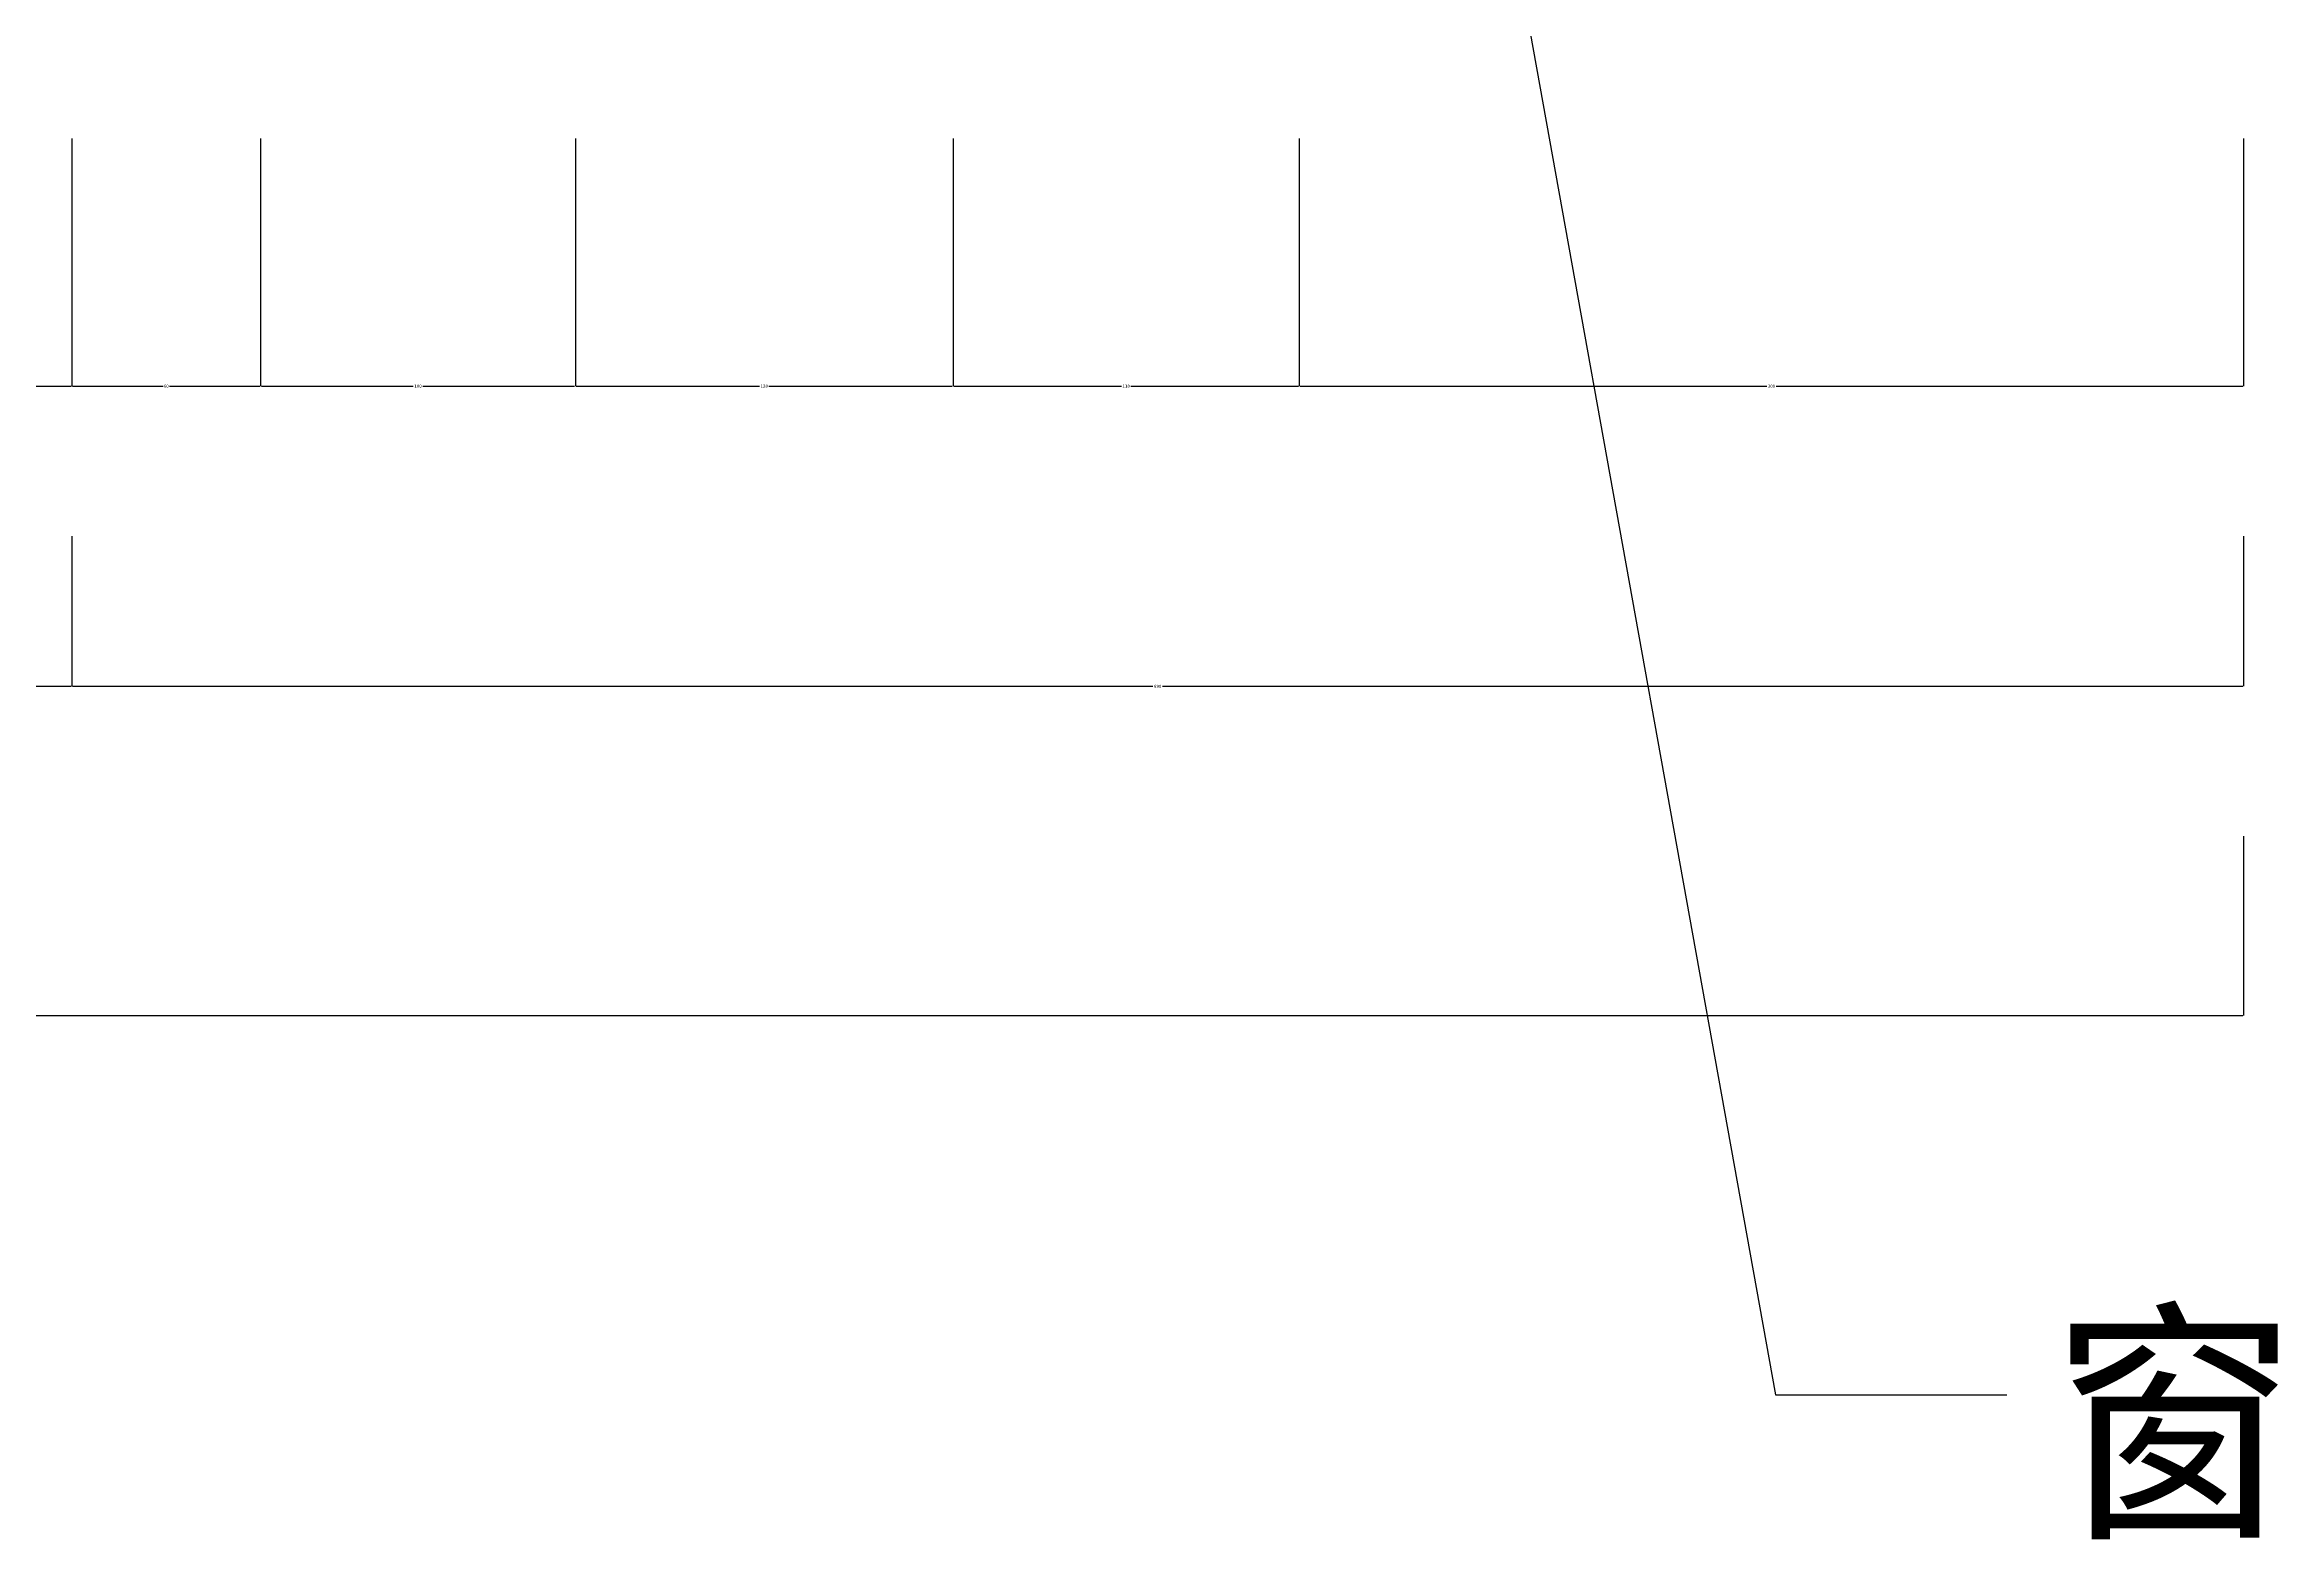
# Model space of a CAD drawing. Header units: metres. Extents: x 196 to 5438, y 102 to 7180.
# Drawn here: x 3090 to 3800, y 2446 to 2920 of the extents above; entities that cross this region are included whole.
import ezdxf

# ---------------------------------------------------------------- set-up
doc = ezdxf.new("R2010")
doc.units = ezdxf.units.M
doc.layers.add('DIM', color=3, linetype='Continuous')
doc.layers.add('TEXT', color=3, linetype='Continuous')
doc.dimstyles.get("Standard").update_dxf_attribs({"dimtxt": 2.5, "dimasz": 2.5, "dimexe": 1.25, "dimexo": 0.625, "dimtad": 1, "dimcen": 2.5, "dimazin": 3, "dimtfac": 1, "dimtmove": 0, "dimatfit": 3})

# ---------------------------------------------------------------- blocks, each defined once
blk = doc.blocks.new('*D5')
for p, q in [((488.76, 2668.92), (488.76, 2612.02)), ((3788.76, 2668.92), (3788.76, 2612.02)), ((489.01, 2612.02), (2136.76, 2612.02)), ((2140.76, 2612.02), (3788.51, 2612.02))]:
    blk.add_line(p, q)
at = {"layer": 'Defpoints'}
for p in [(488.76, 2668.92), (3788.76, 2668.92), (488.76, 2612.02)]:
    blk.add_point(p, dxfattribs=at)
at = {"layer": 'DIM', "insert": (2138.76, 2612.02), "char_height": 1, "attachment_point": 5}
blk.add_mtext('3300', dxfattribs=at)
blk = doc.blocks.new('*D31')
for p, q in [((1178.76, 2890.48), (1178.76, 2811.87)), ((3098.76, 2890.48), (3098.76, 2811.87)), ((1179.01, 2811.87), (2136.76, 2811.87)), ((2140.76, 2811.87), (3098.51, 2811.87))]:
    blk.add_line(p, q)
at = {"layer": 'Defpoints'}
for p in [(1178.76, 2890.48), (3098.76, 2890.48), (1178.76, 2811.87)]:
    blk.add_point(p, dxfattribs=at)
at = {"layer": 'DIM', "insert": (2138.76, 2811.87), "char_height": 1, "attachment_point": 5}
blk.add_mtext('1920', dxfattribs=at)
blk = doc.blocks.new('*D32')
for p, q in [((1178.76, 2764.25), (1178.76, 2716.54)), ((3098.76, 2764.25), (3098.76, 2716.54)), ((1179.01, 2716.54), (2136.76, 2716.54)), ((2140.76, 2716.54), (3098.51, 2716.54))]:
    blk.add_line(p, q)
at = {"layer": 'Defpoints'}
for p in [(1178.76, 2764.25), (3098.76, 2764.25), (1178.76, 2716.54)]:
    blk.add_point(p, dxfattribs=at)
at = {"layer": 'DIM', "insert": (2138.76, 2716.54), "char_height": 1, "attachment_point": 5}
blk.add_mtext('1920', dxfattribs=at)
blk = doc.blocks.new('*D39')
for p, q in [((3488.76, 2890.48), (3488.76, 2811.87)), ((3788.76, 2890.48), (3788.76, 2811.87)), ((3489.01, 2811.87), (3637.26, 2811.87)), ((3640.26, 2811.87), (3788.51, 2811.87))]:
    blk.add_line(p, q)
at = {"layer": 'Defpoints'}
for p in [(3488.76, 2890.48), (3788.76, 2890.48), (3488.76, 2811.87)]:
    blk.add_point(p, dxfattribs=at)
at = {"layer": 'DIM', "insert": (3638.76, 2811.87), "char_height": 1, "attachment_point": 5}
blk.add_mtext('300', dxfattribs=at)
blk = doc.blocks.new('*D40')
for p, q in [((3098.76, 2764.25), (3098.76, 2716.54)), ((3788.76, 2764.25), (3788.76, 2716.54)), ((3099.01, 2716.54), (3442.26, 2716.54)), ((3445.26, 2716.54), (3788.51, 2716.54))]:
    blk.add_line(p, q)
at = {"layer": 'Defpoints'}
for p in [(3098.76, 2764.25), (3788.76, 2764.25), (3098.76, 2716.54)]:
    blk.add_point(p, dxfattribs=at)
at = {"layer": 'DIM', "insert": (3443.76, 2716.54), "char_height": 1, "attachment_point": 5}
blk.add_mtext('690', dxfattribs=at)
blk = doc.blocks.new('*D41')
for p, q in [((3158.76, 2890.48), (3158.76, 2811.87)), ((3258.76, 2890.48), (3258.76, 2811.87)), ((3159.01, 2811.87), (3207.26, 2811.87)), ((3210.26, 2811.87), (3258.51, 2811.87))]:
    blk.add_line(p, q)
at = {"layer": 'Defpoints'}
for p in [(3158.76, 2890.48), (3258.76, 2890.48), (3158.76, 2811.87)]:
    blk.add_point(p, dxfattribs=at)
at = {"layer": 'DIM', "insert": (3208.76, 2811.87), "char_height": 1, "attachment_point": 5}
blk.add_mtext('100', dxfattribs=at)
blk = doc.blocks.new('*D42')
for p, q in [((3258.76, 2890.48), (3258.76, 2811.87)), ((3378.76, 2890.48), (3378.76, 2811.87)), ((3259.01, 2811.87), (3317.26, 2811.87)), ((3320.26, 2811.87), (3378.51, 2811.87))]:
    blk.add_line(p, q)
at = {"layer": 'Defpoints'}
for p in [(3258.76, 2890.48), (3378.76, 2890.48), (3258.76, 2811.87)]:
    blk.add_point(p, dxfattribs=at)
at = {"layer": 'DIM', "insert": (3318.76, 2811.87), "char_height": 1, "attachment_point": 5}
blk.add_mtext('120', dxfattribs=at)
blk = doc.blocks.new('*D43')
for p, q in [((3098.76, 2890.48), (3098.76, 2811.87)), ((3158.76, 2890.48), (3158.76, 2811.87)), ((3099.01, 2811.87), (3127.76, 2811.87)), ((3129.76, 2811.87), (3158.51, 2811.87))]:
    blk.add_line(p, q)
at = {"layer": 'Defpoints'}
for p in [(3098.76, 2890.48), (3158.76, 2890.48), (3098.76, 2811.87)]:
    blk.add_point(p, dxfattribs=at)
at = {"layer": 'DIM', "insert": (3128.76, 2811.87), "char_height": 1, "attachment_point": 5}
blk.add_mtext('60', dxfattribs=at)
blk = doc.blocks.new('*D44')
for p, q in [((3378.76, 2890.48), (3378.76, 2811.87)), ((3488.76, 2890.48), (3488.76, 2811.87)), ((3379.01, 2811.87), (3432.26, 2811.87)), ((3435.26, 2811.87), (3488.51, 2811.87))]:
    blk.add_line(p, q)
at = {"layer": 'Defpoints'}
for p in [(3378.76, 2890.48), (3488.76, 2890.48), (3378.76, 2811.87)]:
    blk.add_point(p, dxfattribs=at)
at = {"layer": 'DIM', "insert": (3433.76, 2811.87), "char_height": 1, "attachment_point": 5}
blk.add_mtext('110', dxfattribs=at)

msp = doc.modelspace()

# ---------------------------------------------------------------- texts
at = {"layer": 'TEXT'}
msp.add_text('窗帘', height=60, dxfattribs=at).set_placement((3727.69, 2452.36))

# ---------------------------------------------------------------- dimensions: what is measured, and where the dimension line sits
at = {"layer": 'DIM'}
for base, p1, p2, picture, middle in [((1178.76, 2811.87), (1178.76, 2890.48), (3098.76, 2890.48), '*D31', (2138.76, 2811.87)), ((3098.76, 2811.87), (3098.76, 2890.48), (3158.76, 2890.48), '*D43', (3128.76, 2811.87)), ((3158.76, 2811.87), (3158.76, 2890.48), (3258.76, 2890.48), '*D41', (3208.76, 2811.87)), ((3258.76, 2811.87), (3258.76, 2890.48), (3378.76, 2890.48), '*D42', (3318.76, 2811.87)), ((3378.76, 2811.87), (3378.76, 2890.48), (3488.76, 2890.48), '*D44', (3433.76, 2811.87)), ((3488.76, 2811.87), (3488.76, 2890.48), (3788.76, 2890.48), '*D39', (3638.76, 2811.87)), ((1178.76, 2716.54), (1178.76, 2764.25), (3098.76, 2764.25), '*D32', (2138.76, 2716.54)), ((3098.76, 2716.54), (3098.76, 2764.25), (3788.76, 2764.25), '*D40', (3443.76, 2716.54)), ((488.76, 2612.02), (488.76, 2668.92), (3788.76, 2668.92), '*D5', (2138.76, 2612.02))]:
    dim = msp.add_linear_dim(base=base, p1=p1, p2=p2, dimstyle='Standard', dxfattribs=at)
    dim.commit()
    dim.dimension.update_dxf_attribs({"geometry": picture, "text_midpoint": middle})

# ---------------------------------------------------------------- leaders
msp.add_leader([(3493.19, 3306.58), (3640.1, 2491.57), (3713.55, 2491.57)], dimstyle='Standard', dxfattribs=at)

doc.saveas('drawing.dxf')
